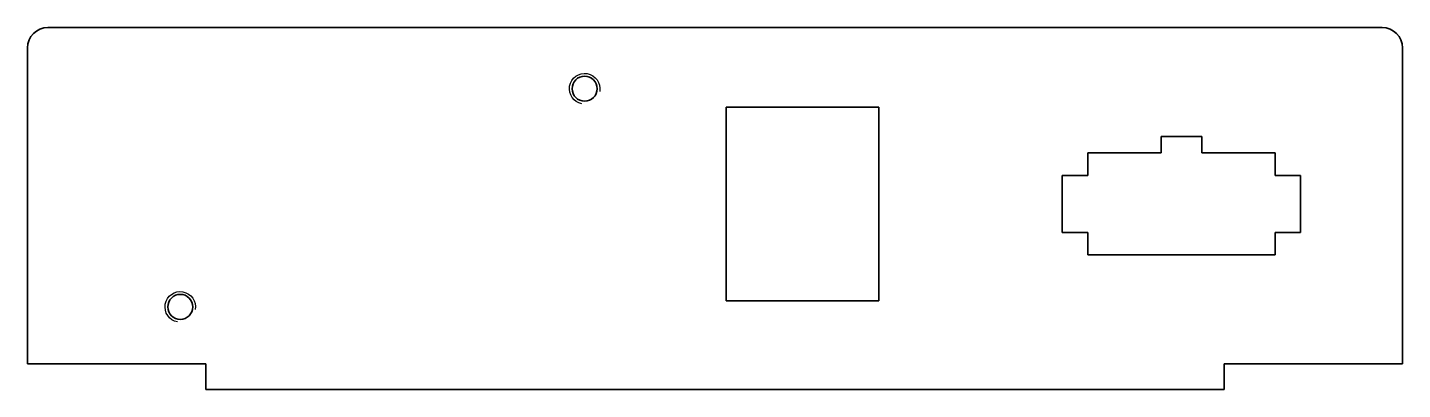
# Model space of a CAD drawing. Header units: millimetres. Extents: x 0 to 135, y 0 to 36.
import ezdxf

# ---------------------------------------------------------------- set-up
doc = ezdxf.new("R2010")
doc.units = ezdxf.units.MM
doc.layers.add('SIMUMAK Visible (ISO)', color=7, linetype='Continuous', lineweight=35)
doc.layers.add('SIMUMAK Visible Narrow (ISO)', color=7, linetype='Continuous', lineweight=25)

# ---------------------------------------------------------------- blocks, each defined once
blk = doc.blocks.new('CDR-AU-31-IFAC-01_Sheet_3_CDR-AU-31-IFAC-01')
at = {"layer": 'SIMUMAK Visible (ISO)'}
for p, q in [((-65.5, 17.75), (65.5, 17.75)), ((-67.5, -15.25), (-67.5, 15.75)), ((67.5, 15.75), (67.5, -15.25)), ((1.1, 9.95), (16.1, 9.95)), ((1.1, -9.05), (1.1, 9.95)), ((16.1, 9.95), (16.1, -9.05)), ((43.8, 5.45), (43.8, 7.05)), ((43.8, 7.05), (47.8, 7.05)), ((47.8, 7.05), (47.8, 5.45)), ((36.6, 5.45), (43.8, 5.45)), ((36.6, 3.25), (36.6, 5.45)), ((47.8, 5.45), (55, 5.45)), ((55, 5.45), (55, 3.25)), ((34.1, 3.25), (36.6, 3.25)), ((34.1, -2.35), (34.1, 3.25)), ((55, 3.25), (57.5, 3.25)), ((57.5, 3.25), (57.5, -2.35)), ((36.6, -2.35), (34.1, -2.35)), ((36.6, -4.55), (36.6, -2.35)), ((57.5, -2.35), (55, -2.35)), ((55, -2.35), (55, -4.55)), ((55, -4.55), (36.6, -4.55)), ((16.1, -9.05), (1.1, -9.05)), ((-50, -15.25), (-67.5, -15.25)), ((-50, -15.25), (-50, -17.75)), ((50, -17.75), (50, -15.25)), ((67.5, -15.25), (50, -15.25)), ((-50, -17.75), (50, -17.75))]:
    blk.add_line(p, q, dxfattribs=at)
for centre in [(-12.8, 11.75), (-52.5, -9.65)]:
    blk.add_circle(centre, 1.23, dxfattribs=at)
at = {"layer": 'SIMUMAK Visible (ISO)', "extrusion": (0, 0, -1)}
for centre, start, end in [((65.5, 15.75), 0, 90), ((-65.5, 15.75), 90, 180)]:
    blk.add_arc(centre, 2, start, end, dxfattribs=at)
at = {"layer": 'SIMUMAK Visible Narrow (ISO)', "extrusion": (0, 0, -1)}
for centre in [(12.8, 11.75), (52.5, -9.65)]:
    blk.add_arc(centre, 1.5, 280, 190, dxfattribs=at)

msp = doc.modelspace()

# ---------------------------------------------------------------- block references
msp.add_blockref('CDR-AU-31-IFAC-01_Sheet_3_CDR-AU-31-IFAC-01', (67.5, 17.75))

doc.saveas('drawing.dxf')
